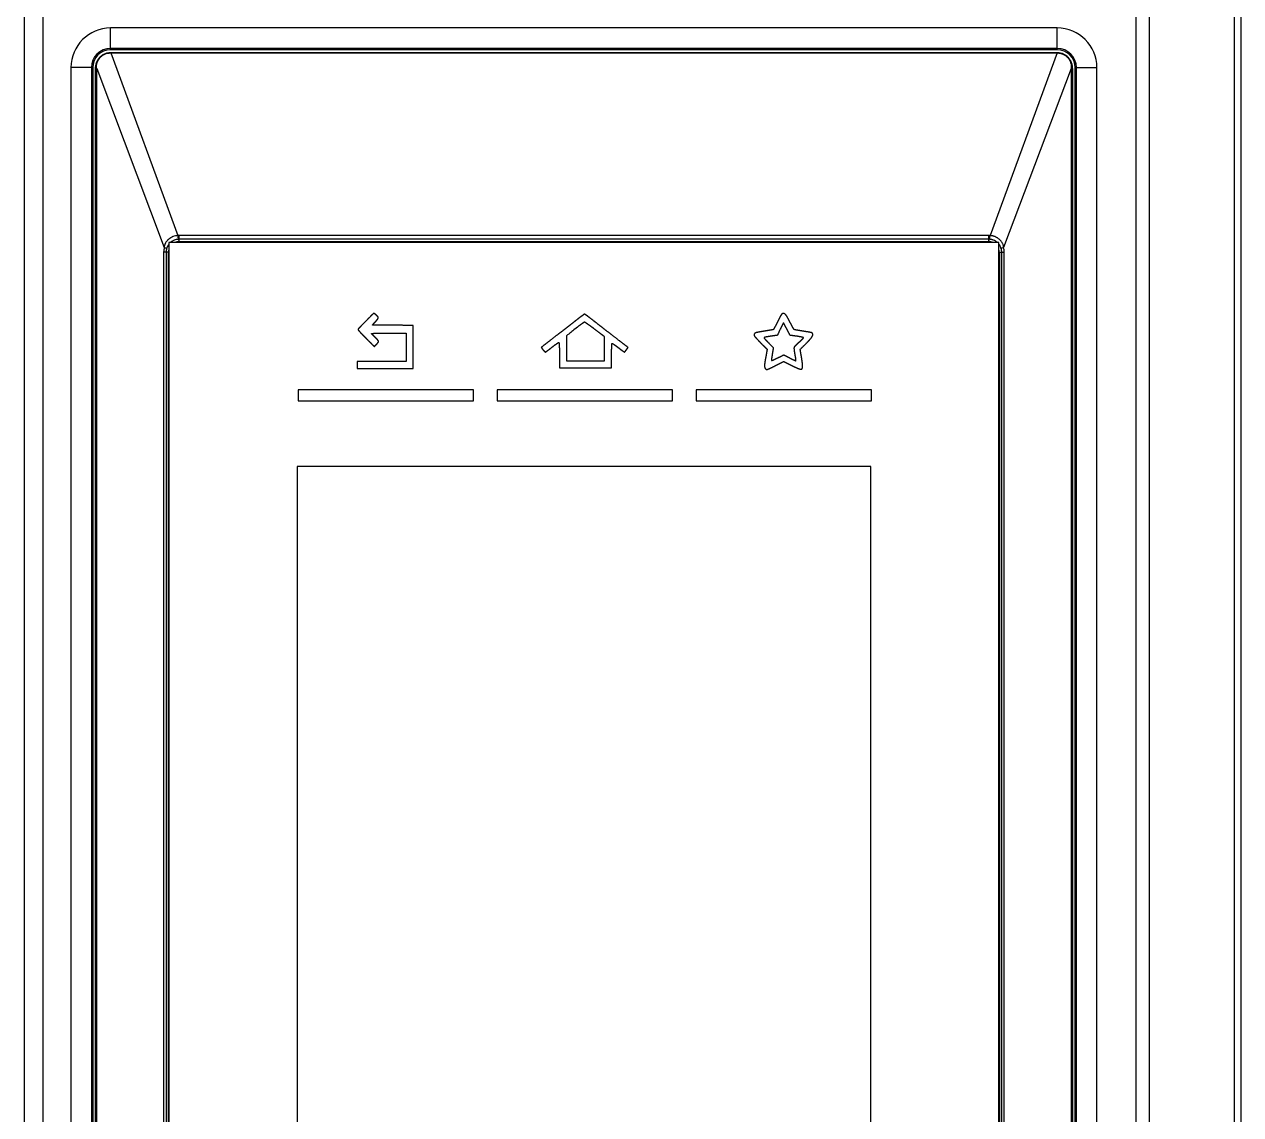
# Model space of a CAD drawing. Header units: millimetres. Extents: x -36 to 4467, y 2 to 3322.
# Drawn here: x 2493.3 to 2623.7, y 1703.5 to 1820.4 of the extents above; entities that cross this region are included whole.
import ezdxf

# ---------------------------------------------------------------- set-up
doc = ezdxf.new("R2010")
doc.units = ezdxf.units.MM

msp = doc.modelspace()

# ---------------------------------------------------------------- linework, layer by layer
for p, q in [((2493.27, 1916.05), (2493.27, 1498.55)), ((2495.27, 1916.05), (2495.27, 1498.55)), ((2612.44, 1856.04), (2612.44, 1498.55)), ((2613.86, 1856.04), (2613.86, 1498.55)), ((2622.98, 1856.04), (2622.98, 1498.55)), ((2623.69, 1856.04), (2623.69, 1498.55)), ((2604.02, 1820.05), (2502.52, 1820.05)), ((2502.52, 1817.86), (2502.52, 1820.05)), ((2604.02, 1817.86), (2604.02, 1820.05)), ((2604.02, 1817.86), (2502.52, 1817.86)), ((2502.52, 1817.72), (2502.52, 1817.86)), ((2604.02, 1817.72), (2502.52, 1817.72)), ((2502.53, 1817.42), (2604.01, 1817.42)), ((2502.53, 1817.42), (2502.53, 1817.37)), ((2502.53, 1817.37), (2604.01, 1817.37)), ((2502.53, 1817.37), (2509.73, 1797.79)), ((2604.01, 1817.37), (2596.82, 1797.79)), ((2604.01, 1817.42), (2604.01, 1817.37)), ((2604.02, 1817.72), (2604.02, 1817.86)), ((2500.46, 1815.8), (2498.27, 1815.8)), ((2498.27, 1815.8), (2498.27, 1596.3)), ((2500.46, 1815.8), (2500.46, 1596.3)), ((2500.6, 1815.8), (2500.46, 1815.8)), ((2500.6, 1815.8), (2500.6, 1596.3)), ((2500.91, 1596.39), (2500.91, 1815.7)), ((2500.91, 1815.7), (2501.03, 1815.7)), ((2501.03, 1596.39), (2501.03, 1815.7)), ((2501.03, 1815.7), (2508.28, 1796.51)), ((2605.52, 1815.7), (2598.27, 1796.51)), ((2605.52, 1815.7), (2605.52, 1596.39)), ((2605.64, 1815.7), (2605.52, 1815.7)), ((2605.64, 1815.7), (2605.64, 1596.39)), ((2605.95, 1596.3), (2605.95, 1815.8)), ((2605.95, 1815.8), (2606.09, 1815.8)), ((2606.09, 1815.8), (2608.27, 1815.8)), ((2606.09, 1596.3), (2606.09, 1815.8)), ((2608.27, 1596.3), (2608.27, 1815.8)), ((2509.87, 1797.4), (2509.87, 1797.8)), ((2596.67, 1797.8), (2509.87, 1797.8)), ((2509.87, 1797.15), (2509.87, 1797.4)), ((2596.67, 1797.4), (2509.87, 1797.4)), ((2509.87, 1797.15), (2596.67, 1797.15)), ((2596.67, 1797.4), (2596.67, 1797.8)), ((2596.67, 1797.15), (2596.67, 1797.4)), ((2508.47, 1796), (2508.21, 1796)), ((2508.21, 1796), (2508.21, 1641.2)), ((2508.72, 1796), (2508.47, 1796)), ((2508.47, 1796), (2508.47, 1641.2)), ((2508.72, 1641.2), (2508.72, 1796)), ((2597.77, 1797.05), (2508.77, 1797.05)), ((2508.77, 1797.05), (2508.77, 1640.05)), ((2597.77, 1640.05), (2597.77, 1797.05)), ((2597.82, 1796), (2597.82, 1641.2)), ((2597.82, 1796), (2598.07, 1796)), ((2598.07, 1641.2), (2598.07, 1796)), ((2598.07, 1796), (2598.34, 1796)), ((2598.34, 1641.2), (2598.34, 1796)), ((2584.02, 1773.05), (2522.52, 1773.05)), ((2522.52, 1773.05), (2522.52, 1664.05)), ((2584.02, 1664.05), (2584.02, 1773.05))]:
    msp.add_line(p, q)
for centre, radius, start, end in [((2502.52, 1815.8), 4.25, 90, 180), ((2604.02, 1815.8), 4.25, 0, 90), ((2502.52, 1815.8), 2.06, 90, 180), ((2502.52, 1815.8), 1.92, 90, 180), ((2604.02, 1815.8), 2.06, 0, 90), ((2604.02, 1815.8), 1.92, 0, 90), ((2509.87, 1796), 1.15, 90, 114.0722), ((2596.67, 1796), 1.15, 65.9278, 90), ((2510.11, 1796), 1.9, 164.3209, 180), ((2509.87, 1796), 1.15, 163.0419, 180), ((2596.67, 1796), 1.15, 0, 16.9581)]:
    msp.add_arc(centre, radius, start, end)
for centre, major_axis, ratio, start_param, end_param in [((2509.87, 1795.9), (-0.07, 1.9), 1, 6.24721, 6.323948), ((2509.73, 1797.89), (0.038, -0.499), 0.015331, 4.909196, 6.283185), ((2509.87, 1796), (1.4, 0.06), 1, 1.530295, 1.607033), ((2596.67, 1795.9), (0.07, 1.9), 1, 6.241804, 6.318541), ((2596.67, 1796), (-1.4, 0.06), 1, 4.676627, 4.753364), ((2596.82, 1797.89), (-0.038, -0.499), 0.015331, 0, 1.373989), ((2508.04, 1796.51), (0.481, -0.135), 0.142659, 0, 1.100581), ((2509.87, 1796), (0.16, 1.39), 1, 1.410564, 1.684216), ((2598.5, 1796.51), (-0.481, -0.135), 0.142659, 5.182604, 6.283185), ((2596.67, 1796), (0, 1.4), 1, 4.712389, 4.986041), ((2596.44, 1796), (1.9, 0), 1, 0, 0.273652)]:
    msp.add_ellipse(centre, major_axis=major_axis, ratio=ratio, start_param=start_param, end_param=end_param)
for points, knots in [([(2500.91, 1815.7), (2500.91, 1815.76), (2500.91, 1815.81), (2500.92, 1815.92), (2500.93, 1815.98), (2500.95, 1816.14), (2500.98, 1816.24), (2501.03, 1816.37), (2501.04, 1816.4), (2501.06, 1816.45), (2501.07, 1816.48), (2501.11, 1816.55), (2501.13, 1816.6), (2501.22, 1816.74), (2501.28, 1816.83), (2501.38, 1816.93), (2501.4, 1816.95), (2501.43, 1816.99), (2501.45, 1817), (2501.52, 1817.06), (2501.6, 1817.13), (2501.69, 1817.19), (2501.77, 1817.23), (2501.79, 1817.24), (2501.84, 1817.26), (2501.86, 1817.28), (2501.99, 1817.33), (2502.09, 1817.37), (2502.26, 1817.4), (2502.31, 1817.41), (2502.39, 1817.42), (2502.42, 1817.42), (2502.48, 1817.42), (2502.5, 1817.42), (2502.53, 1817.42)], [0, 0, 0, 0, 0.0625, 0.0625, 0.125, 0.125, 0.25, 0.25, 0.28125, 0.28125, 0.3125, 0.3125, 0.375, 0.375, 0.5, 0.5, 0.53125, 0.53125, 0.5625, 0.5625, 0.625, 0.6875, 0.6875, 0.71875, 0.71875, 0.75, 0.75, 0.875, 0.875, 0.9375, 0.9375, 0.96875, 0.96875, 1, 1, 1, 1]), ([(2501.03, 1815.7), (2501.02, 1815.75), (2501.02, 1815.81), (2501.02, 1815.91), (2501.02, 1815.97), (2501.03, 1816.12), (2501.05, 1816.23), (2501.09, 1816.35), (2501.1, 1816.38), (2501.12, 1816.43), (2501.13, 1816.45), (2501.16, 1816.53), (2501.21, 1816.62), (2501.27, 1816.71), (2501.31, 1816.78), (2501.33, 1816.8), (2501.36, 1816.84), (2501.38, 1816.86), (2501.44, 1816.92), (2501.47, 1816.96), (2501.55, 1817.03), (2501.63, 1817.09), (2501.72, 1817.15), (2501.79, 1817.19), (2501.82, 1817.2), (2501.86, 1817.22), (2501.89, 1817.24), (2502.01, 1817.29), (2502.11, 1817.32), (2502.27, 1817.35), (2502.32, 1817.36), (2502.42, 1817.37), (2502.48, 1817.37), (2502.53, 1817.37)], [0, 0, 0, 0, 0.0625, 0.0625, 0.125, 0.125, 0.25, 0.25, 0.28125, 0.28125, 0.3125, 0.3125, 0.375, 0.4375, 0.4375, 0.46875, 0.46875, 0.5, 0.5, 0.5625, 0.5625, 0.625, 0.6875, 0.6875, 0.71875, 0.71875, 0.75, 0.75, 0.875, 0.875, 0.9375, 0.9375, 1, 1, 1, 1]), ([(2604.01, 1817.42), (2604.07, 1817.42), (2604.12, 1817.42), (2604.23, 1817.41), (2604.34, 1817.39), (2604.45, 1817.36), (2604.53, 1817.34), (2604.55, 1817.33), (2604.6, 1817.31), (2604.63, 1817.3), (2604.76, 1817.24), (2604.85, 1817.19), (2604.96, 1817.11), (2604.98, 1817.09), (2605.03, 1817.06), (2605.05, 1817.04), (2605.11, 1816.99), (2605.15, 1816.95), (2605.26, 1816.83), (2605.33, 1816.74), (2605.4, 1816.62), (2605.41, 1816.6), (2605.44, 1816.55), (2605.45, 1816.53), (2605.49, 1816.45), (2605.51, 1816.4), (2605.56, 1816.25), (2605.59, 1816.14), (2605.62, 1815.98), (2605.62, 1815.92), (2605.63, 1815.81), (2605.64, 1815.76), (2605.64, 1815.7)], [0, 0, 0, 0, 0.0625, 0.0625, 0.125, 0.1875, 0.1875, 0.21875, 0.21875, 0.25, 0.25, 0.375, 0.375, 0.40625, 0.40625, 0.4375, 0.4375, 0.5, 0.5, 0.625, 0.625, 0.65625, 0.65625, 0.6875, 0.6875, 0.75, 0.75, 0.875, 0.875, 0.9375, 0.9375, 1, 1, 1, 1]), ([(2604.01, 1817.37), (2604.07, 1817.37), (2604.12, 1817.37), (2604.23, 1817.36), (2604.33, 1817.35), (2604.43, 1817.32), (2604.51, 1817.29), (2604.53, 1817.29), (2604.58, 1817.27), (2604.61, 1817.26), (2604.73, 1817.2), (2604.82, 1817.15), (2604.93, 1817.07), (2604.95, 1817.06), (2604.99, 1817.02), (2605.01, 1817.01), (2605.07, 1816.95), (2605.11, 1816.92), (2605.22, 1816.8), (2605.28, 1816.71), (2605.34, 1816.6), (2605.36, 1816.58), (2605.38, 1816.53), (2605.39, 1816.5), (2605.43, 1816.43), (2605.44, 1816.38), (2605.49, 1816.23), (2605.51, 1816.13), (2605.52, 1815.99), (2605.53, 1815.97), (2605.53, 1815.91), (2605.53, 1815.89), (2605.53, 1815.81), (2605.52, 1815.75), (2605.52, 1815.7)], [0, 0, 0, 0, 0.0625, 0.0625, 0.125, 0.1875, 0.1875, 0.21875, 0.21875, 0.25, 0.25, 0.375, 0.375, 0.40625, 0.40625, 0.4375, 0.4375, 0.5, 0.5, 0.625, 0.625, 0.65625, 0.65625, 0.6875, 0.6875, 0.75, 0.75, 0.875, 0.875, 0.90625, 0.90625, 0.9375, 0.9375, 1, 1, 1, 1]), ([(2509.73, 1797.79), (2509.72, 1797.79), (2509.72, 1797.79), (2509.72, 1797.79), (2509.71, 1797.79), (2509.69, 1797.79), (2509.65, 1797.79), (2509.57, 1797.78), (2509.51, 1797.77), (2509.38, 1797.74), (2509.3, 1797.71), (2509.19, 1797.67), (2509.17, 1797.66), (2509.13, 1797.65), (2509.07, 1797.62), (2509.01, 1797.59), (2508.9, 1797.52), (2508.83, 1797.47), (2508.73, 1797.39), (2508.7, 1797.36), (2508.65, 1797.31), (2508.63, 1797.3), (2508.6, 1797.26), (2508.59, 1797.25), (2508.55, 1797.2), (2508.52, 1797.16), (2508.47, 1797.09), (2508.44, 1797.05), (2508.41, 1797), (2508.4, 1796.98), (2508.38, 1796.94), (2508.37, 1796.92), (2508.35, 1796.88), (2508.34, 1796.85), (2508.33, 1796.81), (2508.32, 1796.79), (2508.3, 1796.73), (2508.29, 1796.69), (2508.28, 1796.62), (2508.28, 1796.6), (2508.28, 1796.57), (2508.28, 1796.55), (2508.28, 1796.53), (2508.28, 1796.52), (2508.28, 1796.52), (2508.28, 1796.51), (2508.28, 1796.51)], [0, 0, 0, 0, 0.003906, 0.003906, 0.007813, 0.015625, 0.03125, 0.0625, 0.125, 0.125, 0.25, 0.25, 0.28125, 0.28125, 0.3125, 0.375, 0.375, 0.5, 0.5, 0.5625, 0.5625, 0.59375, 0.59375, 0.625, 0.625, 0.6875, 0.6875, 0.75, 0.75, 0.78125, 0.78125, 0.8125, 0.8125, 0.84375, 0.84375, 0.875, 0.875, 0.9375, 0.9375, 0.96875, 0.96875, 0.984375, 0.992187, 0.996094, 0.996094, 1, 1, 1, 1]), ([(2509.77, 1797.39), (2509.69, 1797.39), (2509.62, 1797.38), (2509.48, 1797.34), (2509.42, 1797.32), (2509.33, 1797.29), (2509.32, 1797.28), (2509.28, 1797.27), (2509.24, 1797.24), (2509.19, 1797.22), (2509.1, 1797.17), (2509.04, 1797.12), (2508.97, 1797.07), (2508.96, 1797.06), (2508.95, 1797.05)], [0, 0, 0, 0, 0.238615, 0.238615, 0.47723, 0.47723, 0.536883, 0.536883, 0.596537, 0.715844, 0.715844, 0.954459, 0.954459, 1, 1, 1, 1]), ([(2597.58, 1797.06), (2597.58, 1797.07), (2597.57, 1797.07), (2597.54, 1797.1), (2597.51, 1797.12), (2597.46, 1797.15), (2597.45, 1797.16), (2597.42, 1797.18), (2597.4, 1797.19), (2597.33, 1797.24), (2597.26, 1797.27), (2597.16, 1797.31), (2597.13, 1797.32), (2597.08, 1797.34), (2597.06, 1797.34), (2597.03, 1797.35), (2597.01, 1797.36), (2596.92, 1797.38), (2596.85, 1797.39), (2596.78, 1797.39)], [0, 0, 0, 0, 0.030069, 0.030069, 0.15131, 0.15131, 0.211931, 0.211931, 0.272552, 0.272552, 0.515035, 0.515035, 0.636276, 0.636276, 0.696897, 0.696897, 0.757517, 0.757517, 1, 1, 1, 1]), ([(2598.27, 1796.51), (2598.27, 1796.52), (2598.27, 1796.52), (2598.27, 1796.53), (2598.27, 1796.55), (2598.26, 1796.59), (2598.26, 1796.62), (2598.25, 1796.66), (2598.25, 1796.69), (2598.24, 1796.73), (2598.24, 1796.75), (2598.22, 1796.82), (2598.2, 1796.86), (2598.17, 1796.94), (2598.15, 1796.98), (2598.11, 1797.03), (2598.1, 1797.05), (2598.08, 1797.09), (2598.06, 1797.11), (2598.03, 1797.16), (2598, 1797.2), (2597.91, 1797.3), (2597.85, 1797.36), (2597.75, 1797.44), (2597.72, 1797.47), (2597.66, 1797.51), (2597.64, 1797.52), (2597.61, 1797.54), (2597.59, 1797.55), (2597.49, 1797.61), (2597.41, 1797.65), (2597.29, 1797.7), (2597.25, 1797.71), (2597.19, 1797.73), (2597.17, 1797.74), (2597.12, 1797.75), (2597.1, 1797.75), (2597.04, 1797.77), (2596.99, 1797.77), (2596.93, 1797.78), (2596.9, 1797.79), (2596.86, 1797.79), (2596.84, 1797.79), (2596.83, 1797.79), (2596.82, 1797.79)], [0, 0, 0, 0, 0.007812, 0.007812, 0.015625, 0.03125, 0.0625, 0.0625, 0.09375, 0.09375, 0.125, 0.125, 0.1875, 0.1875, 0.25, 0.25, 0.28125, 0.28125, 0.3125, 0.3125, 0.375, 0.375, 0.5, 0.5, 0.5625, 0.5625, 0.59375, 0.59375, 0.625, 0.625, 0.75, 0.75, 0.8125, 0.8125, 0.84375, 0.84375, 0.875, 0.875, 0.9375, 0.9375, 0.96875, 0.984375, 0.984375, 1, 1, 1, 1]), ([(2508.76, 1796.84), (2508.74, 1796.82), (2508.72, 1796.79), (2508.68, 1796.73), (2508.66, 1796.7), (2508.64, 1796.66), (2508.63, 1796.64), (2508.61, 1796.61), (2508.6, 1796.59), (2508.57, 1796.51), (2508.54, 1796.44), (2508.52, 1796.38)], [0, 0, 0, 0, 0.188102, 0.188102, 0.391076, 0.391076, 0.492564, 0.492564, 0.594051, 0.594051, 1, 1, 1, 1]), ([(2598.02, 1796.38), (2598, 1796.44), (2597.98, 1796.51), (2597.92, 1796.64), (2597.89, 1796.7), (2597.83, 1796.79), (2597.81, 1796.82), (2597.78, 1796.85), (2597.78, 1796.86), (2597.78, 1796.86)], [0, 0, 0, 0, 0.390072, 0.390072, 0.780144, 0.780144, 0.97518, 0.97518, 1, 1, 1, 1]), ([(2534.98, 1783.53), (2534.98, 1784.3), (2534.98, 1785.08), (2534.98, 1786.62), (2534.98, 1787.4), (2534.98, 1788.17)], [0, 0, 0, 0, 0.5, 0.5, 1, 1, 1, 1]), ([(2534.22, 1787.34), (2534.22, 1786.83), (2534.22, 1786.32), (2534.22, 1785.31), (2534.22, 1784.8), (2534.22, 1784.29)], [0, 0, 0, 0, 0.5, 0.5, 1, 1, 1, 1]), ([(2551.41, 1787.05), (2551.41, 1786.6), (2551.41, 1786.16), (2551.41, 1785.27), (2551.41, 1784.82), (2551.41, 1784.38)], [0, 0, 0, 0, 0.5, 0.5, 1, 1, 1, 1]), ([(2555.47, 1784.38), (2555.47, 1784.81), (2555.47, 1785.24), (2555.47, 1786.1), (2555.47, 1786.53), (2555.47, 1786.96)], [0, 0, 0, 0, 0.5, 0.5, 1, 1, 1, 1]), ([(2534.22, 1784.29), (2533.35, 1784.29), (2532.47, 1784.29), (2530.72, 1784.29), (2529.85, 1784.29), (2528.97, 1784.29)], [0, 0, 0, 0, 0.5, 0.5, 1, 1, 1, 1]), ([(2528.97, 1784.29), (2528.97, 1784.16), (2528.97, 1784.04), (2528.97, 1783.78), (2528.97, 1783.66), (2528.97, 1783.53)], [0, 0, 0, 0, 0.5, 0.5, 1, 1, 1, 1]), ([(2551.41, 1784.38), (2552.09, 1784.38), (2552.76, 1784.38), (2554.12, 1784.38), (2554.8, 1784.38), (2555.47, 1784.38)], [0, 0, 0, 0, 0.5, 0.5, 1, 1, 1, 1]), ([(2528.97, 1783.53), (2529.98, 1783.53), (2530.98, 1783.53), (2532.98, 1783.53), (2533.98, 1783.53), (2534.98, 1783.53)], [0, 0, 0, 0, 0.5, 0.5, 1, 1, 1, 1]), ([(2550.65, 1783.61), (2551.58, 1783.61), (2552.51, 1783.61), (2554.37, 1783.61), (2555.3, 1783.61), (2556.24, 1783.61)], [0, 0, 0, 0, 0.5, 0.5, 1, 1, 1, 1]), ([(2541.42, 1781.24), (2538.29, 1781.24), (2535.15, 1781.24), (2528.89, 1781.24), (2525.76, 1781.24), (2522.62, 1781.24)], [0, 0, 0, 0, 0.5, 0.5, 1, 1, 1, 1]), ([(2522.62, 1781.24), (2522.62, 1781.05), (2522.62, 1780.85), (2522.62, 1780.45), (2522.62, 1780.26), (2522.62, 1780.06)], [0, 0, 0, 0, 0.5, 0.5, 1, 1, 1, 1]), ([(2562.76, 1781.24), (2559.62, 1781.24), (2556.49, 1781.24), (2550.22, 1781.24), (2547.09, 1781.24), (2543.96, 1781.24)], [0, 0, 0, 0, 0.5, 0.5, 1, 1, 1, 1]), ([(2543.96, 1781.24), (2543.96, 1781.05), (2543.96, 1780.85), (2543.96, 1780.45), (2543.96, 1780.26), (2543.96, 1780.06)], [0, 0, 0, 0, 0.5, 0.5, 1, 1, 1, 1]), ([(2584.09, 1781.24), (2580.96, 1781.24), (2577.83, 1781.24), (2571.56, 1781.24), (2568.43, 1781.24), (2565.3, 1781.24)], [0, 0, 0, 0, 0.5, 0.5, 1, 1, 1, 1]), ([(2565.3, 1781.24), (2565.3, 1781.05), (2565.3, 1780.85), (2565.3, 1780.45), (2565.3, 1780.26), (2565.3, 1780.06)], [0, 0, 0, 0, 0.5, 0.5, 1, 1, 1, 1]), ([(2522.62, 1780.06), (2525.76, 1780.06), (2528.89, 1780.06), (2535.15, 1780.06), (2538.29, 1780.06), (2541.42, 1780.06)], [0, 0, 0, 0, 0.5, 0.5, 1, 1, 1, 1]), ([(2543.96, 1780.06), (2547.09, 1780.06), (2550.22, 1780.06), (2556.49, 1780.06), (2559.62, 1780.06), (2562.76, 1780.06)], [0, 0, 0, 0, 0.5, 0.5, 1, 1, 1, 1]), ([(2565.3, 1780.06), (2568.43, 1780.06), (2571.56, 1780.06), (2577.83, 1780.06), (2580.96, 1780.06), (2584.09, 1780.06)], [0, 0, 0, 0, 0.5, 0.5, 1, 1, 1, 1])]:
    msp.add_open_spline(points, degree=3, knots=knots)
for points, weights, knots in [([(2530.92, 1789.35), (2530.9, 1789.36), (2530.89, 1789.37), (2530.85, 1789.4), (2530.84, 1789.41), (2530.8, 1789.43), (2530.79, 1789.43), (2530.77, 1789.44), (2530.77, 1789.44), (2530.76, 1789.45), (2530.75, 1789.44), (2530.71, 1789.44), (2530.68, 1789.42), (2530.65, 1789.39), (2530.39, 1789.13), (2530.13, 1788.87), (2529.61, 1788.34), (2529.35, 1788.07), (2529.1, 1787.81), (2529.07, 1787.78), (2529.06, 1787.75), (2529.06, 1787.71), (2529.06, 1787.69), (2529.06, 1787.67), (2529.08, 1787.66), (2529.16, 1787.57), (2529.23, 1787.49), (2529.41, 1787.3), (2529.5, 1787.2), (2529.71, 1786.99), (2529.82, 1786.88), (2530.22, 1786.47), (2530.51, 1786.18), (2530.8, 1785.9)], [0.500493011401, 0.500292400534, 0.500292400534, 0.500167625745, 0.500167625745, 0.500205007369, 0.500205007369, 0.500493011401, 0.487341631409, 0.487341631409, 0.500493011401, 0.481885344687, 0.481885344687, 0.500493011401, 0.500492409141, 0.500492409141, 0.500492526988, 0.500492526988, 0.500493011401, 0.476042723257, 0.476042723257, 0.500493011401, 0.478316534186, 0.478316534186, 0.500493011401, 0.500488900494, 0.500488900494, 0.50046323513, 0.50046323513, 0.500480718675, 0.500480718675, 0.500493011401, 0.500493011401, 0.500493011401], [0, 0, 0, 0, 0.011239, 0.011239, 0.021612, 0.021612, 0.030139, 0.030139, 0.030139, 0.034414, 0.034414, 0.034414, 0.055718, 0.055718, 0.055718, 0.260705, 0.260705, 0.466676, 0.466676, 0.466676, 0.48646, 0.48646, 0.48646, 0.497823, 0.497823, 0.497823, 0.569204, 0.569204, 0.652677, 0.652677, 0.749517, 0.749517, 1, 1, 1, 1]), ([(2534.98, 1788.17), (2534.27, 1788.17), (2533.56, 1788.17), (2532.57, 1788.18), (2532.3, 1788.18), (2531.79, 1788.18), (2531.55, 1788.18), (2531.11, 1788.18), (2530.9, 1788.18), (2530.67, 1788.18), (2530.65, 1788.18), (2530.63, 1788.18), (2530.62, 1788.18), (2530.61, 1788.19), (2530.62, 1788.2), (2530.64, 1788.24), (2530.66, 1788.27), (2530.71, 1788.34), (2530.74, 1788.38), (2530.82, 1788.47), (2530.87, 1788.52), (2531, 1788.65), (2531.08, 1788.74), (2531.15, 1788.83), (2531.19, 1788.87), (2531.21, 1788.93), (2531.21, 1788.99), (2531.21, 1789.04), (2531.19, 1789.09), (2531.15, 1789.13), (2531.08, 1789.21), (2531, 1789.28), (2530.92, 1789.35)], [0.500493011401, 0.500493011401, 0.500493011401, 0.500492994741, 0.500492994741, 0.500492970026, 0.500492970026, 0.500493009308, 0.500493009308, 0.500417458269, 0.500417458269, 0.500493011401, 0.335456974749, 0.335456974749, 0.500493011401, 0.500139048147, 0.500139048147, 0.500199830521, 0.500199830521, 0.500415529281, 0.500415529281, 0.500131638549, 0.500131638549, 0.500493011401, 0.481508088929, 0.481508088929, 0.500493011401, 0.476183854472, 0.476183854472, 0.500493011401, 0.499835662866, 0.499835662866, 0.500493011401], [0, 0, 0, 0, 0.320887, 0.320887, 0.444768, 0.444768, 0.551091, 0.551091, 0.644437, 0.644437, 0.653957, 0.653957, 0.653957, 0.659515, 0.659515, 0.659515, 0.684388, 0.684388, 0.720001, 0.720001, 0.764629, 0.764629, 0.844642, 0.844642, 0.844642, 0.883782, 0.883782, 0.883782, 0.922666, 0.922666, 0.922666, 1, 1, 1, 1]), ([(2553.68, 1789.14), (2553.64, 1789.17), (2553.6, 1789.2), (2553.53, 1789.25), (2553.49, 1789.28), (2553.43, 1789.32), (2553.4, 1789.34), (2553.37, 1789.36), (2553.36, 1789.37), (2553.35, 1789.37), (2553.33, 1789.37), (2553.32, 1789.37), (2553.31, 1789.37), (2553.3, 1789.36), (2553.22, 1789.3), (2553.15, 1789.25), (2552.98, 1789.12), (2552.89, 1789.06), (2552.7, 1788.91), (2552.6, 1788.83), (2552.36, 1788.65), (2552.23, 1788.54), (2551.89, 1788.28), (2551.7, 1788.13), (2551.28, 1787.8), (2551.06, 1787.63), (2550.63, 1787.3), (2550.41, 1787.14), (2549.7, 1786.58), (2549.2, 1786.2), (2548.7, 1785.81)], [0.500000091164, 0.499964234716, 0.499964234716, 0.499926220851, 0.499926220851, 0.499970539826, 0.499970539826, 0.500000091164, 0.486924632898, 0.486924632898, 0.500000091164, 0.483613661731, 0.483613661731, 0.500000091164, 0.499999032766, 0.499999032766, 0.499987102485, 0.499987102485, 0.499994849594, 0.499994849594, 0.499999869981, 0.499999869981, 0.500000067098, 0.500000067098, 0.50000006735, 0.50000006735, 0.500000060348, 0.500000060348, 0.500000091164, 0.500000091164, 0.500000091164], [0, 0, 0, 0, 0.022361, 0.022361, 0.042175, 0.042175, 0.058664, 0.058664, 0.058664, 0.063637, 0.063637, 0.063637, 0.069347, 0.069347, 0.069347, 0.115513, 0.115513, 0.168735, 0.168735, 0.230722, 0.230722, 0.312852, 0.312852, 0.433519, 0.433519, 0.567336, 0.567336, 0.695637, 0.695637, 1, 1, 1, 1]), ([(2575.33, 1788.59), (2575.25, 1788.74), (2575.17, 1788.89), (2575.05, 1789.11), (2575, 1789.19), (2574.95, 1789.26), (2574.91, 1789.31), (2574.87, 1789.35), (2574.82, 1789.39), (2574.78, 1789.41), (2574.74, 1789.43), (2574.69, 1789.44), (2574.65, 1789.44), (2574.6, 1789.44), (2574.56, 1789.41), (2574.51, 1789.39), (2574.48, 1789.36), (2574.44, 1789.32), (2574.39, 1789.25), (2574.35, 1789.18), (2574.22, 1788.94), (2574.14, 1788.77), (2574, 1788.49), (2573.95, 1788.38), (2573.84, 1788.18), (2573.79, 1788.08), (2573.7, 1787.91), (2573.66, 1787.83), (2573.61, 1787.75), (2573.61, 1787.73), (2573.6, 1787.72), (2573.58, 1787.71), (2573.57, 1787.71), (2573.56, 1787.7), (2573.54, 1787.7), (2573.46, 1787.68), (2573.38, 1787.67), (2573.2, 1787.64), (2573.11, 1787.62), (2572.9, 1787.59), (2572.79, 1787.57), (2572.37, 1787.51), (2572.05, 1787.45), (2571.74, 1787.39), (2571.65, 1787.37), (2571.58, 1787.31), (2571.54, 1787.23), (2571.51, 1787.14), (2571.52, 1787.05), (2571.58, 1786.99), (2571.78, 1786.76), (2571.99, 1786.54), (2572.43, 1786.08), (2572.68, 1785.84), (2572.92, 1785.59)], [0.500002095104, 0.499969718567, 0.499969718567, 0.499170378769, 0.499170378769, 0.500002095104, 0.496853957041, 0.496853957041, 0.500002095104, 0.488231150659, 0.488231150659, 0.500002095104, 0.486182803584, 0.486182803584, 0.500002095104, 0.49130047048, 0.49130047048, 0.500002095104, 0.498737129752, 0.498737129752, 0.499985348692, 0.499985348692, 0.499995264212, 0.499995264212, 0.499985964387, 0.499985964387, 0.499999927896, 0.499999927896, 0.500002095104, 0.488919271632, 0.488919271632, 0.500002095104, 0.494172107505, 0.494172107505, 0.500002095104, 0.500000341179, 0.500000341179, 0.499991127815, 0.499991127815, 0.499997299703, 0.499997299703, 0.499929440319, 0.499929440319, 0.500002095104, 0.459146266423, 0.459146266423, 0.500002095104, 0.450456669073, 0.450456669073, 0.500002095104, 0.499900181443, 0.499900181443, 0.500002095104, 0.500002095104, 0.500002095104], [0, 0, 0, 0, 0.056617, 0.056617, 0.088208, 0.088208, 0.088208, 0.1085, 0.1085, 0.1085, 0.124962, 0.124962, 0.124962, 0.141413, 0.141413, 0.141413, 0.159608, 0.159608, 0.159608, 0.190719, 0.190719, 0.260764, 0.260764, 0.306692, 0.306692, 0.346455, 0.346455, 0.380596, 0.380596, 0.380596, 0.386301, 0.386301, 0.386301, 0.392107, 0.392107, 0.392107, 0.423886, 0.423886, 0.460996, 0.460996, 0.503627, 0.503627, 0.62662, 0.62662, 0.62662, 0.662548, 0.662548, 0.662548, 0.700755, 0.700755, 0.700755, 0.840031, 0.840031, 1, 1, 1, 1]), ([(2555.47, 1786.96), (2555.13, 1787.21), (2554.8, 1787.47), (2554.33, 1787.82), (2554.2, 1787.92), (2553.96, 1788.1), (2553.84, 1788.18), (2553.62, 1788.33), (2553.52, 1788.4), (2553.42, 1788.47), (2553.4, 1788.48), (2553.37, 1788.49), (2553.35, 1788.5), (2553.32, 1788.5), (2553.29, 1788.49), (2553.27, 1788.48), (2553.18, 1788.42), (2553.09, 1788.36), (2552.89, 1788.22), (2552.78, 1788.14), (2552.56, 1787.97), (2552.44, 1787.88), (2552.32, 1787.78)], [1, 1, 1, 0.999975632945, 0.999975632945, 0.999946560061, 0.999946560061, 0.9999870874, 0.9999870874, 1, 0.982280010274, 0.982280010274, 1, 0.957165170552, 0.957165170552, 1, 0.999960658995, 0.999960658995, 0.999862325892, 0.999862325892, 0.999939018564, 0.999939018564, 1], [0, 0, 0, 0, 0.330528, 0.330528, 0.45912, 0.45912, 0.571848, 0.571848, 0.667234, 0.667234, 0.667234, 0.68875, 0.68875, 0.68875, 0.708799, 0.708799, 0.708799, 0.790484, 0.790484, 0.888107, 0.888107, 1, 1, 1, 1]), ([(2558.01, 1785.8), (2557.54, 1786.16), (2557.07, 1786.52), (2556.28, 1787.13), (2555.96, 1787.38), (2555.37, 1787.83), (2555.11, 1788.04), (2554.62, 1788.41), (2554.41, 1788.58), (2554.02, 1788.88), (2553.85, 1789.01), (2553.68, 1789.14)], [0.500000091164, 0.500000091164, 0.500000091164, 0.500000084892, 0.500000084892, 0.50000007167, 0.50000007167, 0.500000062874, 0.500000062874, 0.499999969612, 0.499999969612, 0.500000091164], [0, 0, 0, 0, 0.325895, 0.325895, 0.548396, 0.548396, 0.732239, 0.732239, 0.882611, 0.882611, 1, 1, 1, 1]), ([(2575.38, 1787.1), (2575.27, 1787.32), (2575.15, 1787.55), (2574.99, 1787.86), (2574.94, 1787.94), (2574.86, 1788.1), (2574.82, 1788.17), (2574.75, 1788.31), (2574.71, 1788.37), (2574.68, 1788.43), (2574.68, 1788.44), (2574.67, 1788.44), (2574.67, 1788.44), (2574.66, 1788.44), (2574.66, 1788.44), (2574.66, 1788.43), (2574.63, 1788.37), (2574.59, 1788.31), (2574.52, 1788.17), (2574.49, 1788.1), (2574.41, 1787.94), (2574.37, 1787.86), (2574.33, 1787.77)], [1, 1, 1, 0.999995377291, 0.999995377291, 0.999987539784, 0.999987539784, 0.999999760299, 0.999999760299, 1, 0.906322596751, 0.906322596751, 1, 0.90271739977, 0.90271739977, 1, 0.999999740692, 0.999999740692, 0.999986895829, 0.999986895829, 0.999995140976, 0.999995140976, 1], [0, 0, 0, 0, 0.35324, 0.35324, 0.488938, 0.488938, 0.603791, 0.603791, 0.705532, 0.705532, 0.705532, 0.710957, 0.710957, 0.710957, 0.71584, 0.71584, 0.71584, 0.797871, 0.797871, 0.890521, 0.890521, 1, 1, 1, 1]), ([(2576.46, 1785.59), (2576.69, 1785.82), (2576.91, 1786.04), (2577.29, 1786.42), (2577.43, 1786.58), (2577.57, 1786.73), (2577.66, 1786.83), (2577.72, 1786.93), (2577.78, 1787.04), (2577.81, 1787.1), (2577.82, 1787.17), (2577.8, 1787.24), (2577.79, 1787.3), (2577.75, 1787.35), (2577.69, 1787.37), (2577.66, 1787.39), (2577.63, 1787.39), (2577.51, 1787.42), (2577.43, 1787.43), (2577.24, 1787.47), (2577.14, 1787.48), (2576.92, 1787.52), (2576.81, 1787.54), (2576.59, 1787.57), (2576.48, 1787.59), (2576.27, 1787.62), (2576.18, 1787.64), (2576, 1787.67), (2575.92, 1787.69), (2575.84, 1787.71), (2575.82, 1787.71), (2575.81, 1787.72), (2575.8, 1787.73), (2575.79, 1787.74), (2575.78, 1787.75), (2575.77, 1787.77), (2575.73, 1787.85), (2575.68, 1787.92), (2575.59, 1788.09), (2575.54, 1788.19), (2575.44, 1788.38), (2575.38, 1788.49), (2575.33, 1788.59)], [0.500002095104, 0.500002095104, 0.500002095104, 0.499856710633, 0.499856710633, 0.500002095104, 0.497125228698, 0.497125228698, 0.500002095104, 0.480522906559, 0.480522906559, 0.500002095104, 0.460932293579, 0.460932293579, 0.500002095104, 0.498762885831, 0.498762885831, 0.499994892239, 0.499994892239, 0.499988583319, 0.499988583319, 0.499994324899, 0.499994324899, 0.49999019485, 0.49999019485, 0.499974567142, 0.499974567142, 0.499997151968, 0.499997151968, 0.500002095104, 0.486112773494, 0.486112773494, 0.500002095104, 0.496594052909, 0.496594052909, 0.500002095104, 0.500001106086, 0.500001106086, 0.499995737976, 0.499995737976, 0.499999301632, 0.499999301632, 0.500002095104], [0, 0, 0, 0, 0.168996, 0.168996, 0.278908, 0.278908, 0.278908, 0.343645, 0.343645, 0.343645, 0.380558, 0.380558, 0.380558, 0.415298, 0.415298, 0.415298, 0.434383, 0.434383, 0.485946, 0.485946, 0.547553, 0.547553, 0.615129, 0.615129, 0.681423, 0.681423, 0.739017, 0.739017, 0.788049, 0.788049, 0.788049, 0.797558, 0.797558, 0.797558, 0.807531, 0.807531, 0.807531, 0.862453, 0.862453, 0.926489, 0.926489, 1, 1, 1, 1]), ([(2530.8, 1785.9), (2530.88, 1785.98), (2530.95, 1786.06), (2531.06, 1786.17), (2531.09, 1786.2), (2531.14, 1786.26), (2531.17, 1786.29), (2531.21, 1786.35), (2531.23, 1786.38), (2531.25, 1786.41), (2531.25, 1786.42), (2531.26, 1786.44), (2531.26, 1786.45), (2531.26, 1786.47), (2531.25, 1786.49), (2531.24, 1786.5), (2531.21, 1786.54), (2531.18, 1786.58), (2531.11, 1786.66), (2531.07, 1786.7), (2530.98, 1786.79), (2530.93, 1786.84), (2530.83, 1786.93), (2530.78, 1786.98), (2530.69, 1787.07), (2530.65, 1787.11), (2530.58, 1787.19), (2530.54, 1787.22), (2530.51, 1787.26), (2530.5, 1787.27), (2530.5, 1787.28), (2530.5, 1787.29), (2530.5, 1787.3), (2530.51, 1787.31), (2530.52, 1787.31), (2530.69, 1787.31), (2530.87, 1787.32), (2531.24, 1787.33), (2531.45, 1787.33), (2531.88, 1787.34), (2532.12, 1787.34), (2532.98, 1787.34), (2533.6, 1787.34), (2534.22, 1787.34)], [0.500493011401, 0.500493011401, 0.500493011401, 0.500340486391, 0.500340486391, 0.500237011976, 0.500237011976, 0.500285613234, 0.500285613234, 0.500493011401, 0.487744757006, 0.487744757006, 0.500493011401, 0.481429329239, 0.481429329239, 0.500493011401, 0.500419447038, 0.500419447038, 0.500349838928, 0.500349838928, 0.500422798576, 0.500422798576, 0.500465464985, 0.500465464985, 0.500429930734, 0.500429930734, 0.500476627647, 0.500476627647, 0.500493011401, 0.478121185563, 0.478121185563, 0.500493011401, 0.406161380335, 0.406161380335, 0.500493011401, 0.500492703737, 0.500492703737, 0.500481755537, 0.500481755537, 0.500488963191, 0.500488963191, 0.500493011401, 0.500493011401, 0.500493011401], [0, 0, 0, 0, 0.046728, 0.046728, 0.065219, 0.065219, 0.082185, 0.082185, 0.09613, 0.09613, 0.09613, 0.10269, 0.10269, 0.10269, 0.110062, 0.110062, 0.110062, 0.132391, 0.132391, 0.15957, 0.15957, 0.190199, 0.190199, 0.220614, 0.220614, 0.247085, 0.247085, 0.269294, 0.269294, 0.269294, 0.274461, 0.274461, 0.274461, 0.279877, 0.279877, 0.279877, 0.382453, 0.382453, 0.4993, 0.4993, 0.63808, 0.63808, 1, 1, 1, 1]), ([(2574, 1787.1), (2573.76, 1787.07), (2573.53, 1787.03), (2573.2, 1786.99), (2573.11, 1786.97), (2572.94, 1786.94), (2572.86, 1786.93), (2572.72, 1786.9), (2572.66, 1786.88), (2572.6, 1786.87), (2572.58, 1786.87), (2572.58, 1786.86), (2572.58, 1786.85), (2572.58, 1786.83), (2572.58, 1786.82), (2572.59, 1786.81), (2572.63, 1786.76), (2572.68, 1786.71), (2572.78, 1786.6), (2572.83, 1786.54), (2572.95, 1786.42), (2573.01, 1786.35), (2573.25, 1786.11), (2573.42, 1785.94), (2573.58, 1785.77)], [1, 1, 1, 0.999938982492, 0.999938982492, 0.999836626821, 0.999836626821, 0.99996843014, 0.99996843014, 1, 0.856090876668, 0.856090876668, 1, 0.957563473123, 0.957563473123, 1, 0.999987564228, 0.999987564228, 0.999926911719, 0.999926911719, 0.999969242298, 0.999969242298, 1, 1, 1], [0, 0, 0, 0, 0.269997, 0.269997, 0.373722, 0.373722, 0.461606, 0.461606, 0.53486, 0.53486, 0.53486, 0.546223, 0.546223, 0.546223, 0.557901, 0.557901, 0.557901, 0.620627, 0.620627, 0.694384, 0.694384, 0.779668, 0.779668, 1, 1, 1, 1]), ([(2574.7, 1785.01), (2574.91, 1784.9), (2575.12, 1784.79), (2575.42, 1784.64), (2575.5, 1784.6), (2575.65, 1784.52), (2575.72, 1784.49), (2575.85, 1784.43), (2575.91, 1784.41), (2575.97, 1784.38), (2575.98, 1784.38), (2575.99, 1784.38), (2576, 1784.39), (2576.01, 1784.39), (2576.01, 1784.4), (2576.01, 1784.41), (2576, 1784.47), (2576, 1784.53), (2575.98, 1784.66), (2575.97, 1784.73), (2575.94, 1784.88), (2575.93, 1784.97), (2575.9, 1785.13), (2575.88, 1785.21), (2575.86, 1785.38), (2575.85, 1785.45), (2575.83, 1785.6), (2575.83, 1785.67), (2575.83, 1785.73), (2575.83, 1785.76), (2575.83, 1785.79), (2575.84, 1785.82), (2575.85, 1785.85), (2575.86, 1785.88), (2575.88, 1785.9), (2575.92, 1785.95), (2575.96, 1786), (2576.06, 1786.1), (2576.11, 1786.15), (2576.23, 1786.26), (2576.29, 1786.32), (2576.41, 1786.42), (2576.47, 1786.48), (2576.58, 1786.58), (2576.63, 1786.63), (2576.71, 1786.72), (2576.76, 1786.76), (2576.79, 1786.8), (2576.8, 1786.81), (2576.81, 1786.82), (2576.81, 1786.84), (2576.81, 1786.85), (2576.8, 1786.86), (2576.79, 1786.86), (2576.73, 1786.88), (2576.66, 1786.9), (2576.52, 1786.93), (2576.45, 1786.94), (2576.28, 1786.97), (2576.19, 1786.99), (2575.86, 1787.03), (2575.62, 1787.07), (2575.38, 1787.1)], [1, 1, 1, 0.999960077483, 0.999960077483, 0.999895058415, 0.999895058415, 0.999985916815, 0.999985916815, 1, 0.881317934376, 0.881317934376, 1, 0.935664988153, 0.935664988153, 1, 0.999986406473, 0.999986406473, 0.999911789895, 0.999911789895, 0.999964196796, 0.999964196796, 0.999853631424, 0.999853631424, 0.999774739395, 0.999774739395, 0.999828500776, 0.999828500776, 1, 0.989467163622, 0.989467163622, 1, 0.98756500404, 0.98756500404, 1, 0.999769826942, 0.999769826942, 0.999710569208, 0.999710569208, 0.999809910463, 0.999809910463, 0.999933921142, 0.999933921142, 0.999849552806, 0.999849552806, 0.999956574949, 0.999956574949, 1, 0.952443012911, 0.952443012911, 1, 0.859869593859, 0.859869593859, 1, 0.99994333926, 0.99994333926, 0.999778981475, 0.999778981475, 0.999916812922, 0.999916812922, 1, 1, 1], [0, 0, 0, 0, 0.150391, 0.150391, 0.208239, 0.208239, 0.257412, 0.257412, 0.299093, 0.299093, 0.299093, 0.304756, 0.304756, 0.304756, 0.310195, 0.310195, 0.310195, 0.341537, 0.341537, 0.37841, 0.37841, 0.421307, 0.421307, 0.465567, 0.465567, 0.506745, 0.506745, 0.541074, 0.541074, 0.541074, 0.556944, 0.556944, 0.556944, 0.572425, 0.572425, 0.572425, 0.60463, 0.60463, 0.643277, 0.643277, 0.684724, 0.684724, 0.725056, 0.725056, 0.760187, 0.760187, 0.789531, 0.789531, 0.789531, 0.796396, 0.796396, 0.796396, 0.802039, 0.802039, 0.802039, 0.828915, 0.828915, 0.861538, 0.861538, 0.899979, 0.899979, 1, 1, 1, 1]), ([(2548.7, 1785.81), (2548.76, 1785.72), (2548.82, 1785.64), (2548.91, 1785.52), (2548.94, 1785.49), (2548.98, 1785.43), (2549.01, 1785.41), (2549.06, 1785.36), (2549.08, 1785.34), (2549.1, 1785.32), (2549.11, 1785.31), (2549.12, 1785.31), (2549.13, 1785.31), (2549.15, 1785.31), (2549.16, 1785.31), (2549.18, 1785.32), (2549.24, 1785.37), (2549.3, 1785.41), (2549.44, 1785.51), (2549.51, 1785.56), (2549.67, 1785.68), (2549.75, 1785.75), (2549.92, 1785.88), (2550, 1785.95), (2550.16, 1786.07), (2550.24, 1786.12), (2550.38, 1786.22), (2550.44, 1786.26), (2550.51, 1786.31), (2550.52, 1786.32), (2550.54, 1786.32), (2550.56, 1786.32), (2550.58, 1786.32), (2550.6, 1786.31), (2550.6, 1786.29), (2550.61, 1786.18), (2550.62, 1786.07), (2550.63, 1785.83), (2550.64, 1785.69), (2550.65, 1785.35), (2550.65, 1785.16), (2550.65, 1784.52), (2550.65, 1784.07), (2550.65, 1783.61)], [0.500000091164, 0.500000091164, 0.500000091164, 0.499846767814, 0.499846767814, 0.499707115237, 0.499707115237, 0.499780088709, 0.499780088709, 0.500000091164, 0.478810140899, 0.478810140899, 0.500000091164, 0.484396815983, 0.484396815983, 0.500000091164, 0.499994340567, 0.499994340567, 0.499968829222, 0.499968829222, 0.499986621418, 0.499986621418, 0.499975261012, 0.499975261012, 0.499946047525, 0.499946047525, 0.499983848827, 0.499983848827, 0.500000091164, 0.48553741185, 0.48553741185, 0.500000091164, 0.412630296829, 0.412630296829, 0.500000091164, 0.499972529032, 0.499972529032, 0.499915201143, 0.499915201143, 0.499986253359, 0.499986253359, 0.500000091164, 0.500000091164, 0.500000091164], [0, 0, 0, 0, 0.049887, 0.049887, 0.069449, 0.069449, 0.087009, 0.087009, 0.101251, 0.101251, 0.101251, 0.107374, 0.107374, 0.107374, 0.115036, 0.115036, 0.115036, 0.155414, 0.155414, 0.202909, 0.202909, 0.257609, 0.257609, 0.312529, 0.312529, 0.360741, 0.360741, 0.401167, 0.401167, 0.401167, 0.411514, 0.411514, 0.411514, 0.422935, 0.422935, 0.422935, 0.491952, 0.491952, 0.583202, 0.583202, 0.707745, 0.707745, 1, 1, 1, 1]), ([(2556.24, 1783.61), (2556.24, 1784.05), (2556.24, 1784.49), (2556.24, 1785.09), (2556.24, 1785.26), (2556.24, 1785.57), (2556.25, 1785.71), (2556.26, 1785.97), (2556.27, 1786.09), (2556.28, 1786.21), (2556.28, 1786.23), (2556.29, 1786.24), (2556.31, 1786.24), (2556.32, 1786.24), (2556.34, 1786.23), (2556.35, 1786.22), (2556.41, 1786.18), (2556.47, 1786.14), (2556.6, 1786.05), (2556.67, 1786), (2556.82, 1785.89), (2556.9, 1785.83), (2557.05, 1785.71), (2557.13, 1785.65), (2557.27, 1785.54), (2557.34, 1785.49), (2557.47, 1785.4), (2557.53, 1785.36), (2557.59, 1785.31), (2557.59, 1785.31), (2557.6, 1785.31), (2557.61, 1785.31), (2557.62, 1785.31), (2557.62, 1785.31), (2557.63, 1785.32), (2557.65, 1785.34), (2557.67, 1785.36), (2557.71, 1785.41), (2557.73, 1785.43), (2557.78, 1785.49), (2557.8, 1785.52), (2557.89, 1785.64), (2557.95, 1785.72), (2558.01, 1785.8)], [0.500000091164, 0.500000091164, 0.500000091164, 0.499983344819, 0.499983344819, 0.49995369062, 0.49995369062, 0.499994961152, 0.499994961152, 0.500000091164, 0.409848364484, 0.409848364484, 0.500000091164, 0.485500904723, 0.485500904723, 0.500000091164, 0.499989847053, 0.499989847053, 0.499958339508, 0.499958339508, 0.499981428563, 0.499981428563, 0.499995619127, 0.499995619127, 0.499988917459, 0.499988917459, 0.499999297645, 0.499999297645, 0.500000091164, 0.483626748953, 0.483626748953, 0.500000091164, 0.472344856398, 0.472344856398, 0.500000091164, 0.499963151114, 0.499963151114, 0.499894083124, 0.499894083124, 0.499953311686, 0.499953311686, 0.500000091164, 0.500000091164, 0.500000091164], [0, 0, 0, 0, 0.236738, 0.236738, 0.327521, 0.327521, 0.404003, 0.404003, 0.468869, 0.468869, 0.468869, 0.477428, 0.477428, 0.477428, 0.488386, 0.488386, 0.488386, 0.537648, 0.537648, 0.59605, 0.59605, 0.6629, 0.6629, 0.7293, 0.7293, 0.786235, 0.786235, 0.835766, 0.835766, 0.835766, 0.841664, 0.841664, 0.841664, 0.847104, 0.847104, 0.847104, 0.868445, 0.868445, 0.894223, 0.894223, 0.923795, 0.923795, 1, 1, 1, 1]), ([(2572.92, 1785.59), (2572.86, 1785.29), (2572.81, 1784.98), (2572.71, 1784.47), (2572.68, 1784.26), (2572.65, 1784.06), (2572.64, 1783.94), (2572.64, 1783.82), (2572.65, 1783.7), (2572.66, 1783.63), (2572.68, 1783.57), (2572.73, 1783.52), (2572.77, 1783.47), (2572.82, 1783.44), (2572.88, 1783.44), (2572.91, 1783.44), (2572.94, 1783.45), (2572.97, 1783.46), (2573.05, 1783.5), (2573.14, 1783.53), (2573.32, 1783.61), (2573.42, 1783.66), (2573.63, 1783.76), (2573.74, 1783.82), (2574.12, 1784.01), (2574.4, 1784.16), (2574.68, 1784.3)], [0.500002095104, 0.500002095104, 0.500002095104, 0.499905692192, 0.499905692192, 0.500002095104, 0.497644806111, 0.497644806111, 0.500002095104, 0.486070787953, 0.486070787953, 0.500002095104, 0.468049527559, 0.468049527559, 0.500002095104, 0.493500381821, 0.493500381821, 0.500002095104, 0.499982177512, 0.499982177512, 0.499956248833, 0.499956248833, 0.499978446554, 0.499978446554, 0.500002095104, 0.500002095104, 0.500002095104], [0, 0, 0, 0, 0.20551, 0.20551, 0.343597, 0.343597, 0.343597, 0.421527, 0.421527, 0.421527, 0.467477, 0.467477, 0.467477, 0.509236, 0.509236, 0.509236, 0.530693, 0.530693, 0.530693, 0.598234, 0.598234, 0.679141, 0.679141, 0.769531, 0.769531, 1, 1, 1, 1]), ([(2573.58, 1785.77), (2573.54, 1785.55), (2573.5, 1785.32), (2573.45, 1785.01), (2573.44, 1784.92), (2573.41, 1784.76), (2573.4, 1784.69), (2573.38, 1784.55), (2573.37, 1784.49), (2573.37, 1784.42), (2573.36, 1784.41), (2573.37, 1784.4), (2573.37, 1784.4), (2573.38, 1784.39), (2573.39, 1784.39), (2573.4, 1784.39), (2573.46, 1784.42), (2573.52, 1784.44), (2573.66, 1784.5), (2573.73, 1784.53), (2573.89, 1784.61), (2573.97, 1784.65), (2574.27, 1784.79), (2574.48, 1784.9), (2574.7, 1785.01)], [1, 1, 1, 0.999972880418, 0.999972880418, 0.999932011626, 0.999932011626, 0.999991891841, 0.999991891841, 1, 0.933237639495, 0.933237639495, 1, 0.886862403162, 0.886862403162, 1, 0.999990359108, 0.999990359108, 0.999914458688, 0.999914458688, 0.99996743631, 0.99996743631, 1, 1, 1], [0, 0, 0, 0, 0.2621, 0.2621, 0.363213, 0.363213, 0.449859, 0.449859, 0.52403, 0.52403, 0.52403, 0.534525, 0.534525, 0.534525, 0.543593, 0.543593, 0.543593, 0.607556, 0.607556, 0.682542, 0.682542, 0.770738, 0.770738, 1, 1, 1, 1]), ([(2574.68, 1784.3), (2574.97, 1784.15), (2575.27, 1784), (2575.68, 1783.8), (2575.81, 1783.74), (2576.03, 1783.64), (2576.14, 1783.59), (2576.32, 1783.52), (2576.41, 1783.49), (2576.49, 1783.47), (2576.52, 1783.46), (2576.56, 1783.46), (2576.59, 1783.47), (2576.63, 1783.49), (2576.67, 1783.53), (2576.69, 1783.58), (2576.71, 1783.65), (2576.72, 1783.72), (2576.72, 1783.79), (2576.72, 1783.92), (2576.71, 1784.04), (2576.66, 1784.38), (2576.63, 1784.6), (2576.55, 1785.07), (2576.5, 1785.33), (2576.46, 1785.59)], [0.500002095104, 0.500002095104, 0.500002095104, 0.499948051249, 0.499948051249, 0.499831322112, 0.499831322112, 0.499880454739, 0.499880454739, 0.500002095104, 0.481260455293, 0.481260455293, 0.500002095104, 0.466706912364, 0.466706912364, 0.500002095104, 0.49627938123, 0.49627938123, 0.500002095104, 0.499123580207, 0.499123580207, 0.499966248289, 0.499966248289, 0.500002095104, 0.500002095104, 0.500002095104], [0, 0, 0, 0, 0.217676, 0.217676, 0.307536, 0.307536, 0.381562, 0.381562, 0.439275, 0.439275, 0.439275, 0.461572, 0.461572, 0.461572, 0.497101, 0.497101, 0.497101, 0.551334, 0.551334, 0.551334, 0.64281, 0.64281, 0.805495, 0.805495, 1, 1, 1, 1])]:
    msp.add_rational_spline(points, weights, degree=3, knots=knots)
for points in [[(2552.32, 1787.78), (2552.02, 1787.54), (2551.71, 1787.29), (2551.41, 1787.05)], [(2574.33, 1787.77), (2574.22, 1787.55), (2574.11, 1787.32), (2574, 1787.1)], [(2541.42, 1780.65), (2541.42, 1780.85), (2541.42, 1781.05), (2541.42, 1781.24)], [(2541.42, 1780.06), (2541.42, 1780.26), (2541.42, 1780.45), (2541.42, 1780.65)], [(2562.76, 1780.65), (2562.76, 1780.85), (2562.76, 1781.05), (2562.76, 1781.24)], [(2562.76, 1780.06), (2562.76, 1780.26), (2562.76, 1780.45), (2562.76, 1780.65)], [(2584.09, 1780.65), (2584.09, 1780.85), (2584.09, 1781.05), (2584.09, 1781.24)], [(2584.09, 1780.06), (2584.09, 1780.26), (2584.09, 1780.45), (2584.09, 1780.65)]]:
    msp.add_open_spline(points, degree=3)

doc.saveas('drawing.dxf')
